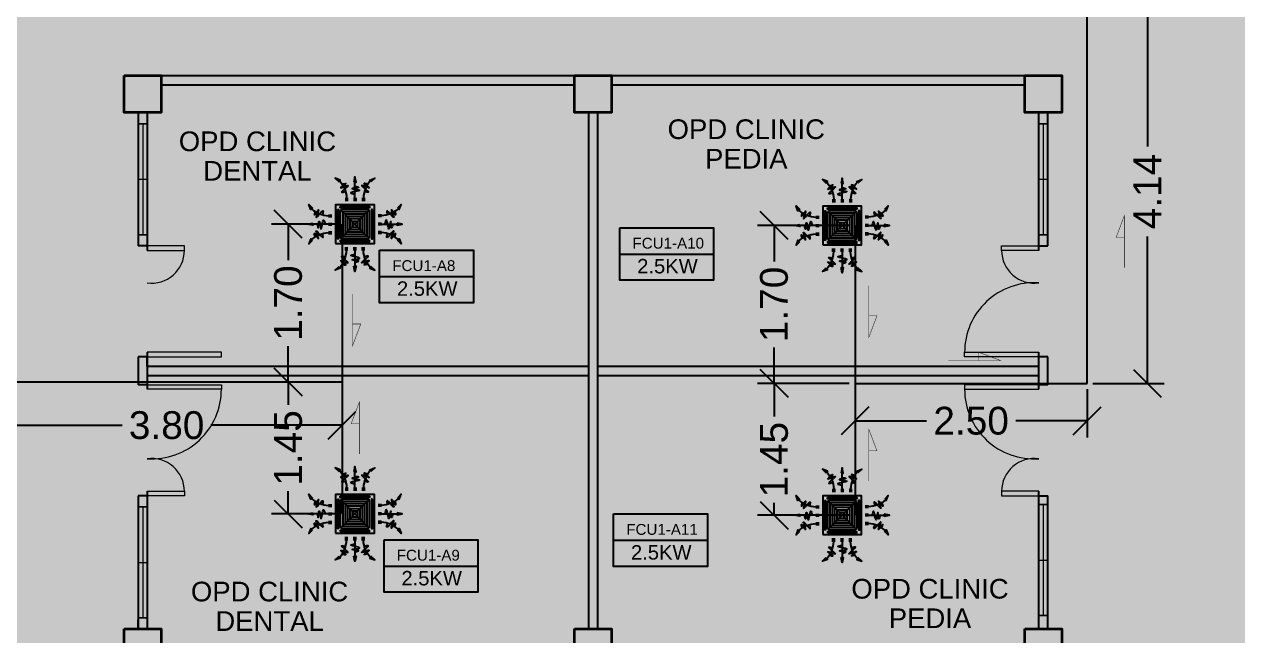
# Model space of a CAD drawing. Header units: millimetres. Extents: x -60 to 576, y -39 to 287.
# Drawn here: x 149.26 to 162.36, y 126.69 to 133.3 of the extents above; entities that cross this region are included whole.
import ezdxf

# ---------------------------------------------------------------- set-up
doc = ezdxf.new("R2010")
doc.units = ezdxf.units.MM
doc.header["$MEASUREMENT"] = 0
for name, color, linetype in [('AIR', 7, 'Continuous'), ('AIR-00', 7, 'Continuous'), ('AIR-01', 7, 'Continuous'), ('AIR-02', 7, 'Continuous'), ('AIR-04', 7, 'Continuous'), ('DRAIN PIPE', 7, 'Continuous'), ('fcu drain', 7, 'Continuous'), ('label', 7, 'Continuous'), ('Legends', 7, 'Continuous'), ('M-AC-TEXT', 7, 'Continuous')]:
    doc.layers.add(name, color=color, linetype=linetype)
doc.styles.add('ar-dim-axis', font='romans.shx', dxfattribs={"width": 0.8})
doc.styles.add('OIP FONT', font='GOTHIC.TTF', dxfattribs={"height": 150})
doc.styles.get("Standard").update_dxf_attribs({"font": 'arial.ttf'})
doc.styles.add('SWISSLT175', font='swissl.ttf', dxfattribs={"height": 0.175})
doc.dimstyles.new('ar-dim-axis', dxfattribs={"dimtxt": 350, "dimasz": 250, "dimexe": 75, "dimexo": 75, "dimgap": 200, "dimtad": 1, "dimdec": 0, "dimzin": 12, "dimdsep": 46, "dimtxsty": 'ar-dim-axis', "dimblk": 'ARCHTICK', "dimcen": 120, "dimclrd": 11, "dimclre": 8, "dimclrt": 4, "dimadec": 0, "dimazin": 3, "dimtm": 1, "dimtfac": 1, "dimtdec": 0, "dimtix": 1, "dimtmove": 2, "dimatfit": 3, "dimldrblk": 'ARCHTICK', "dimfxl": 1, "dimtolj": 1, "dimtzin": 0, "dimarcsym": 1})
doc.dimstyles.new('Copy of dimension', dxfattribs={"dimtxt": 0.3, "dimasz": 0.3, "dimexe": 0.18, "dimexo": 0.0625, "dimgap": 0.09, "dimtad": 0, "dimzin": 0, "dimdsep": 46, "dimtxsty": 'Standard', "dimblk": 'OBLIQUE', "dimcen": 0.09, "dimclrd": 256, "dimclre": 256, "dimclrt": 256, "dimadec": 0, "dimazin": 0, "dimtfac": 1, "dimtofl": 0, "dimtmove": 0, "dimatfit": 3, "dimldrblk": 'OBLIQUE', "dimfxl": 1, "dimtolj": 1, "dimtzin": 0, "dimarcsym": 0})

# ---------------------------------------------------------------- blocks, each defined once
blk = doc.blocks.new('_ARCHTICK')
at = {"color": 0, "linetype": 'ByBlock', "const_width": 0.15}
blk.add_lwpolyline([(-0.5, -0.5), (0.5, 0.5)], dxfattribs=at)
blk = doc.blocks.new('FCU-13000P (CASSETTE SPLIT)')
at = {"layer": 'AIR-00', "ltscale": 3}
for p, q in [((-7.105427357601002e-15, 0.5227760220777427), (-7.105427357601002e-15, 0.999858067324416)), ((-0.1934974863815064, 0.5583965329426945), (-0.1934974863815064, 0.4871555112127943)), ((-0.1618149178217116, 0.5583965329426945), (-0.1618149178217116, 0.4871555112127943)), ((-0.01584128427990628, 0.5583965329426945), (-0.01584128427990628, 0.4871555112127943)), ((0.01584128427989029, 0.5583965329426945), (0.01584128427989029, 0.4871555112127943)), ((0.1618149178217116, 0.5583965329426945), (0.1618149178217116, 0.4871555112127943)), ((0.1934974863815064, 0.5583965329426945), (0.1934974863815064, 0.4871555112127943)), ((-0.5227760220777427, 7.105427357601002e-15), (-0.999858067324416, 7.105427357601002e-15)), ((-0.5583965329426945, 0.1934974863815064), (-0.4871555112127934, 0.1934974863815064)), ((-0.5583965329426945, 0.1618149178217116), (-0.4871555112127934, 0.1618149178217116)), ((-0.5583965329426945, 0.01584128427990628), (-0.4871555112127934, 0.01584128427990628)), ((0.5583965329426945, 0.1934974863815064), (0.4871555112127934, 0.1934974863815064)), ((0.5583965329426945, 0.1618149178217116), (0.4871555112127934, 0.1618149178217116)), ((0.5583965329426945, 0.01584128427990628), (0.4871555112127934, 0.01584128427990628)), ((0.5227760220777427, 7.105427357601002e-15), (0.999858067324416, 7.105427357601002e-15)), ((-0.5583965329426945, -0.01584128427989029), (-0.4871555112127934, -0.01584128427989029)), ((-0.5583965329426945, -0.1618149178217116), (-0.4871555112127934, -0.1618149178217116)), ((-0.5583965329426945, -0.1934974863815064), (-0.4871555112127934, -0.1934974863815064)), ((0.5583965329426945, -0.01584128427989029), (0.4871555112127934, -0.01584128427989029)), ((0.5583965329426945, -0.1618149178217116), (0.4871555112127934, -0.1618149178217116)), ((0.5583965329426945, -0.1934974863815064), (0.4871555112127934, -0.1934974863815064)), ((-0.1934974863815064, -0.5583965329426945), (-0.1934974863815064, -0.4871555112127943)), ((-0.1618149178217116, -0.5583965329426945), (-0.1618149178217116, -0.4871555112127943)), ((-0.01584128427990628, -0.5583965329426945), (-0.01584128427990628, -0.4871555112127943)), ((0.01584128427989029, -0.5583965329426945), (0.01584128427989029, -0.4871555112127943)), ((0.1618149178217116, -0.5583965329426945), (0.1618149178217116, -0.4871555112127943)), ((0.1934974863815064, -0.5583965329426945), (0.1934974863815064, -0.4871555112127943)), ((-7.105427357601002e-15, -0.5227760220777427), (-7.105427357601002e-15, -0.999858067324416))]:
    blk.add_line(p, q, dxfattribs=at)
at = {"layer": 'AIR-00'}
for p, q in [((0.2953553390593271, -0.2953553390593253), (-0.2953553390593271, 0.2953553390593253)), ((0.2953553390593271, 0.2953553390593253), (-0.2953553390593271, -0.2953553390593253))]:
    blk.add_line(p, q, dxfattribs=at)
at = {"layer": 'AIR-00', "ltscale": 3}
for points in [[(-0.3354339739758903, 0.8949367535147612), (-0.311302411150054, 0.9324741763992979), (-0.4157311477908916, 0.9730825421665728)], [(-0.02231249897048215, 0.8900557322108931), (0.02231249897046617, 0.8900557322108931), (-8.881784197001252e-15, 0.999858067324416)], [(0.3354339739758903, 0.8949367535147612), (0.311302411150054, 0.9324741763992979), (0.4157311477908916, 0.9730825421665728)], [(-0.8949367535147612, 0.3354339739758903), (-0.9324741763992979, 0.311302411150054), (-0.9730825421665728, 0.4157311477908916)], [(0.8949367535147612, 0.3354339739758903), (0.9324741763992979, 0.311302411150054), (0.9730825421665728, 0.4157311477908916)], [(-0.8900557322108931, 0.02231249897048215), (-0.8900557322108931, -0.02231249897046617), (-0.999858067324416, 8.881784197001252e-15)], [(0.8900557322108931, 0.02231249897048215), (0.8900557322108931, -0.02231249897046617), (0.999858067324416, 8.881784197001252e-15)], [(-0.8949367535147612, -0.3354339739758903), (-0.9324741763992979, -0.311302411150054), (-0.9730825421665728, -0.4157311477908916)], [(0.8949367535147612, -0.3354339739758903), (0.9324741763992979, -0.311302411150054), (0.9730825421665728, -0.4157311477908916)], [(-0.3354339739758903, -0.8949367535147612), (-0.311302411150054, -0.9324741763992979), (-0.4157311477908916, -0.9730825421665728)], [(-0.02231249897048215, -0.8900557322108931), (0.02231249897046617, -0.8900557322108931), (-8.881784197001252e-15, -0.999858067324416)], [(0.3354339739758903, -0.8949367535147612), (0.311302411150054, -0.9324741763992979), (0.4157311477908916, -0.9730825421665728)]]:
    blk.add_lwpolyline(points, close=True, dxfattribs=at)
at = {"layer": 'AIR-00'}
for points in [[(-0.3233681925629757, 0.9137054649570295, -0.1718088678768037), (-0.1776562021016108, 0.5583965329426945), (-0.1776562021016108, 0.5222310829013512)], [(0.3233681925629757, 0.9137054649570295, 0.1718088678768037), (0.1776562021016108, 0.5583965329426945), (0.1776562021016108, 0.5222310829013512)], [(-0.9137054649570295, 0.3233681925629757, 0.1718088678768037), (-0.5583965329426945, 0.1776562021016108), (-0.5222310829013512, 0.1776562021016108)], [(0.9137054649570295, 0.3233681925629757, -0.1718088678768037), (0.5583965329426945, 0.1776562021016108), (0.5222310829013512, 0.1776562021016108)], [(-0.9137054649570295, -0.3233681925629757, -0.1718088678768037), (-0.5583965329426945, -0.1776562021016108), (-0.5222310829013512, -0.1776562021016108)], [(0.9137054649570295, -0.3233681925629757, 0.1718088678768037), (0.5583965329426945, -0.1776562021016108), (0.5222310829013512, -0.1776562021016108)], [(-0.3233681925629757, -0.9137054649570295, 0.1718088678768037), (-0.1776562021016108, -0.5583965329426945), (-0.1776562021016108, -0.5222310829013512)], [(0.3233681925629757, -0.9137054649570295, -0.1718088678768037), (0.1776562021016108, -0.5583965329426945), (0.1776562021016108, -0.5222310829013512)]]:
    blk.add_lwpolyline(points, format="xyb", dxfattribs=at)
for points in [[(-0.2599999999999998, -0.259999999999998), (0.2599999999999998, -0.2599999999999962), (0.2600000000000007, 0.259999999999998), (-0.2599999999999998, 0.259999999999998)], [(-0.2100000000000009, -0.2099999999999991), (0.2100000000000026, -0.2099999999999973), (0.2100000000000009, 0.2099999999999991), (-0.2100000000000009, 0.2099999999999991)], [(-0.160000000000001, -0.1599999999999984), (0.1600000000000028, -0.1599999999999966), (0.160000000000001, 0.1599999999999984), (-0.160000000000001, 0.1599999999999984)], [(-0.1100000000000012, -0.1099999999999994), (0.110000000000003, -0.1099999999999977), (0.1100000000000012, 0.1099999999999994), (-0.1100000000000012, 0.1099999999999994)], [(-0.06000000000000139, -0.05999999999999872), (0.06000000000000316, -0.05999999999999694), (0.06000000000000139, 0.05999999999999872), (-0.06000000000000139, 0.05999999999999872)]]:
    blk.add_lwpolyline(points, close=True, dxfattribs=at)
at = {"layer": 'AIR-00', "ltscale": 3}
for points in [[(-0.2677478374719957, 0.8404580605517644), (-0.2311577860871346, 0.8521369272970549), (-0.1336933111678267, 0.8824412830765702), (-0.422244853896613, 0.7038013426221994), (0.004842014239526904, 0.9030058120233662), (-0.358385268367277, 0.6454544827540296), (-0.2387546223537829, 0.6780035992551685), (-0.199446847060301, 0.6895241051866989)], [(0.2677478374719957, 0.8404580605517644), (0.2311577860871346, 0.8521369272970549), (0.1336933111678267, 0.8824412830765702), (0.422244853896613, 0.7038013426221994), (-0.004842014239526904, 0.9030058120233662), (0.358385268367277, 0.6454544827540296), (0.2387546223537829, 0.6780035992551685), (0.199446847060301, 0.6895241051866989)], [(-0.8404580605517644, 0.2677478374719957), (-0.8521369272970549, 0.2311577860871346), (-0.8824412830765702, 0.1336933111678267), (-0.7038013426221994, 0.422244853896613), (-0.9030058120233662, -0.004842014239526904), (-0.6454544827540296, 0.358385268367277), (-0.6780035992551685, 0.2387546223537829), (-0.6895241051866989, 0.199446847060301)], [(0.8404580605517644, 0.2677478374719957), (0.8521369272970549, 0.2311577860871346), (0.8824412830765702, 0.1336933111678267), (0.7038013426221994, 0.422244853896613), (0.9030058120233662, -0.004842014239526904), (0.6454544827540296, 0.358385268367277), (0.6780035992551685, 0.2387546223537829), (0.6895241051866989, 0.199446847060301)], [(-0.8404580605517644, -0.2677478374719957), (-0.8521369272970549, -0.2311577860871346), (-0.8824412830765702, -0.1336933111678267), (-0.7038013426221994, -0.422244853896613), (-0.9030058120233662, 0.004842014239526904), (-0.6454544827540296, -0.358385268367277), (-0.6780035992551685, -0.2387546223537829), (-0.6895241051866989, -0.199446847060301)], [(0.8404580605517644, -0.2677478374719957), (0.8521369272970549, -0.2311577860871346), (0.8824412830765702, -0.1336933111678267), (0.7038013426221994, -0.422244853896613), (0.9030058120233662, 0.004842014239526904), (0.6454544827540296, -0.358385268367277), (0.6780035992551685, -0.2387546223537829), (0.6895241051866989, -0.199446847060301)], [(-0.2677478374719957, -0.8404580605517644), (-0.2311577860871346, -0.8521369272970549), (-0.1336933111678267, -0.8824412830765702), (-0.422244853896613, -0.7038013426221994), (0.004842014239526904, -0.9030058120233662), (-0.358385268367277, -0.6454544827540296), (-0.2387546223537829, -0.6780035992551685), (-0.199446847060301, -0.6895241051866989)], [(0.2677478374719957, -0.8404580605517644), (0.2311577860871346, -0.8521369272970549), (0.1336933111678267, -0.8824412830765702), (0.422244853896613, -0.7038013426221994), (-0.004842014239526904, -0.9030058120233662), (0.358385268367277, -0.6454544827540296), (0.2387546223537829, -0.6780035992551685), (0.199446847060301, -0.6895241051866989)]]:
    blk.add_open_spline(points, degree=3, knots=[0.003283373016645994, 0.003283373016645994, 0.003283373016645994, 0.003283373016645994, 0.07125673401182435, 0.1924074622850254, 0.3347111145698326, 0.5062144727996265, 0.5813292033149298, 0.5813292033149298, 0.5813292033149298, 0.5813292033149298], dxfattribs=at)
for points in [[(-8.881784197001252e-15, 0.7998245828525512), (0.07656577961462041, 0.77607757560925), (-0.05808428128809773, 0.7549690294354541), (0.09768727811871436, 0.7180292880357495), (-0.08712642193214215, 0.6626196044680484), (-8.881784197001252e-15, 0.6309567852073492)], [(-0.7998245828525512, 8.881784197001252e-15), (-0.77607757560925, -0.07656577961462041), (-0.7549690294354541, 0.05808428128809773), (-0.7180292880357495, -0.09768727811871436), (-0.6626196044680484, 0.08712642193214215), (-0.6309567852073492, 8.881784197001252e-15)], [(0.7998245828525512, 8.881784197001252e-15), (0.77607757560925, -0.07656577961462041), (0.7549690294354541, 0.05808428128809773), (0.7180292880357495, -0.09768727811871436), (0.6626196044680484, 0.08712642193214215), (0.6309567852073492, 8.881784197001252e-15)], [(-8.881784197001252e-15, -0.7998245828525512), (0.07656577961462041, -0.77607757560925), (-0.05808428128809773, -0.7549690294354541), (0.09768727811871436, -0.7180292880357495), (-0.08712642193214215, -0.6626196044680484), (-8.881784197001252e-15, -0.6309567852073492)]]:
    blk.add_spline(points, degree=3, dxfattribs=at)
for points in [[(-0.4157311477908907, 0.9730825421665728), (-0.3354339739758911, 0.8949367535147612), (-0.3113024111500549, 0.9324741763992979)], [(-7.993605777301127e-15, 0.999858067324416), (-0.02231249897048304, 0.8900557322108931), (0.02231249897046528, 0.8900557322108931)], [(0.4157311477908889, 0.9730825421665728), (0.3354339739758894, 0.8949367535147612), (0.3113024111500531, 0.9324741763992979)], [(-0.9730825421665728, 0.4157311477908898), (-0.8949367535147612, 0.3354339739758903), (-0.9324741763992979, 0.311302411150054)], [(0.9730825421665728, 0.4157311477908898), (0.8949367535147612, 0.3354339739758903), (0.9324741763992979, 0.311302411150054)], [(-0.999858067324416, 7.105427357601002e-15), (-0.8900557322108922, 0.02231249897048215), (-0.8900557322108922, -0.02231249897046617)], [(0.999858067324416, 7.105427357601002e-15), (0.8900557322108922, 0.02231249897048215), (0.8900557322108922, -0.02231249897046617)], [(-0.9730825421665728, -0.4157311477908898), (-0.8949367535147612, -0.3354339739758903), (-0.9324741763992979, -0.311302411150054)], [(0.9730825421665728, -0.4157311477908898), (0.8949367535147612, -0.3354339739758903), (0.9324741763992979, -0.311302411150054)], [(-0.4157311477908907, -0.9730825421665728), (-0.3354339739758911, -0.8949367535147612), (-0.3113024111500549, -0.9324741763992979)], [(-7.993605777301127e-15, -0.999858067324416), (-0.02231249897048304, -0.8900557322108931), (0.02231249897046528, -0.8900557322108931)], [(0.4157311477908889, -0.9730825421665728), (0.3354339739758894, -0.8949367535147612), (0.3113024111500531, -0.9324741763992979)]]:
    blk.add_solid(points, dxfattribs=at)
at = {"layer": 'AIR-01'}
for points in [[(-0.3725000000000005, 0.3099999999999987), (-0.3475000000000001, 0.3099999999999987), (-0.3475000000000001, -0.3099999999999987), (-0.3725000000000005, -0.3099999999999987)], [(-0.3100000000000005, 0.3724999999999987), (0.3100000000000005, 0.3724999999999987), (0.3100000000000005, 0.3475000000000001), (-0.3100000000000005, 0.3475000000000001)], [(0.3725000000000005, 0.3099999999999987), (0.3475000000000001, 0.3099999999999987), (0.3475000000000001, -0.3099999999999987), (0.3725000000000005, -0.3099999999999987)], [(-0.3100000000000005, -0.3724999999999987), (0.3100000000000005, -0.3724999999999987), (0.3100000000000005, -0.3475000000000001), (-0.3100000000000005, -0.3475000000000001)]]:
    blk.add_lwpolyline(points, close=True, dxfattribs=at)
at = {"layer": 'AIR-02'}
blk.add_lwpolyline([(-0.2600000000000007, -0.3099999999999987), (0.2600000000000016, -0.3099999999999969, 0.414213562373095), (0.3100000000000014, -0.2599999999999962), (0.3100000000000005, 0.259999999999998, 0.4142135623730945), (0.2600000000000007, 0.3099999999999987), (-0.2600000000000007, 0.3099999999999987, 0.414213562373095), (-0.3100000000000005, 0.259999999999998), (-0.3100000000000005, -0.259999999999998, 0.414213562373095)], format="xyb", close=True, dxfattribs=at)
at = {"layer": 'AIR-04'}
blk.add_lwpolyline([(-0.4100000000000001, -0.4100000000000001), (0.4100000000000001, -0.4100000000000001), (0.4100000000000001, 0.4100000000000001), (-0.4100000000000001, 0.4100000000000001)], close=True, dxfattribs=at)
blk = doc.blocks.new('_Oblique')
at = {"color": 0, "linetype": 'ByBlock', "lineweight": -2}
blk.add_line((-0.5, -0.5), (0.5, 0.5), dxfattribs=at)
blk = doc.blocks.new('*D25')
at = {"lineweight": -2, "transparency": 16777216}
for p, q in [((148.8979637426289, 129.3704447120242), (148.8979637426289, 128.7852301906885)), ((152.6861664804944, 129.3704447120242), (152.6861664804944, 128.7852301906885)), ((148.8979637426289, 128.9652301906885), (150.3130473762274, 128.9652301906885)), ((152.6861664804944, 128.9652301906885), (151.2710828468959, 128.9652301906885))]:
    blk.add_line(p, q, dxfattribs=at)
at = {"layer": 'Defpoints', "color": 0, "transparency": 16777216}
for p in [(148.8979637426289, 129.4329447120242), (152.6861664804944, 129.4329447120242), (152.6861664804944, 128.9652301906885)]:
    blk.add_point(p, dxfattribs=at)
at = {"lineweight": -2, "transparency": 16777216, "xscale": 0.3, "yscale": 0.3, "zscale": 0.3, "rotation": 180}
blk.add_blockref('_Oblique', (148.8979637426289, 128.9652301906885), dxfattribs=at)
at = {"lineweight": -2, "transparency": 16777216, "xscale": 0.3, "yscale": 0.3, "zscale": 0.3}
blk.add_blockref('_Oblique', (152.6861664804944, 128.9652301906885), dxfattribs=at)
at = {"transparency": 16777216, "insert": (150.7920651115616, 128.9652301906885), "char_height": 0.3, "attachment_point": 5}
blk.add_mtext('\\A1;3.80', dxfattribs=at)
blk = doc.blocks.new('*D26')
at = {"lineweight": -2, "transparency": 16777216}
for p, q in [((152.6236664804944, 129.4329447120243), (151.9251181982814, 129.4329447120243)), ((152.1051181982814, 129.4329447120243), (152.1051181982814, 129.187289142376)), ((152.1051181982814, 128.0083593571752), (152.1051181982814, 128.2540149268235)), ((152.6236664804944, 128.0083593571752), (151.9251181982814, 128.0083593571752))]:
    blk.add_line(p, q, dxfattribs=at)
at = {"layer": 'Defpoints', "color": 0, "transparency": 16777216}
for p in [(152.6861664804944, 129.4329447120243), (152.1051181982814, 128.0083593571752), (152.6861664804944, 128.0083593571752)]:
    blk.add_point(p, dxfattribs=at)
at = {"lineweight": -2, "transparency": 16777216, "xscale": 0.3, "yscale": 0.3, "zscale": 0.3}
for p, rotation in [((152.1051181982814, 129.4329447120243), 90), ((152.1051181982814, 128.0083593571752), 270)]:
    blk.add_blockref('_Oblique', p, dxfattribs=dict(at, rotation=rotation))
at = {"transparency": 16777216, "insert": (152.1051181982814, 128.7206520345997), "char_height": 0.3, "attachment_point": 5, "rotation": 90}
blk.add_mtext('\\A1;1.45', dxfattribs=at)
blk = doc.blocks.new('*D27')
at = {"lineweight": -2, "transparency": 16777216}
for p, q in [((152.6236664804944, 131.1375300668868), (151.9251181982814, 131.1375300668868)), ((152.1051181982814, 131.1375300668868), (152.1051181982814, 130.7502373894555)), ((152.1051181982814, 129.4329447120243), (152.1051181982814, 129.8202373894555)), ((152.6236664804944, 129.4329447120243), (151.9251181982814, 129.4329447120243))]:
    blk.add_line(p, q, dxfattribs=at)
at = {"layer": 'Defpoints', "color": 0, "transparency": 16777216}
for p in [(152.1051181982814, 131.1375300668868), (152.6861664804944, 131.1375300668868), (152.6861664804944, 129.4329447120243)]:
    blk.add_point(p, dxfattribs=at)
at = {"lineweight": -2, "transparency": 16777216, "xscale": 0.3, "yscale": 0.3, "zscale": 0.3}
for p, rotation in [((152.1051181982814, 131.1375300668868), 90), ((152.1051181982814, 129.4329447120243), 270)]:
    blk.add_blockref('_Oblique', p, dxfattribs=dict(at, rotation=rotation))
at = {"transparency": 16777216, "insert": (152.1051181982814, 130.2852373894555), "char_height": 0.3, "attachment_point": 5, "rotation": 90}
blk.add_mtext('\\A1;1.70', dxfattribs=at)
blk = doc.blocks.new('*D29')
at = {"lineweight": -2, "transparency": 16777216}
for p, q in [((160.7950678847172, 133.5621154217504), (161.562369813579, 133.5621154217504)), ((161.382369813579, 133.5621154217504), (161.382369813579, 131.9753344261887)), ((161.382369813579, 129.4184442901085), (161.382369813579, 131.0052252856703)), ((160.7950678847244, 129.4184442901085), (161.562369813579, 129.4184442901085))]:
    blk.add_line(p, q, dxfattribs=at)
at = {"layer": 'Defpoints', "color": 0, "transparency": 16777216}
for p in [(160.7325678847172, 133.5621154217504), (160.7325678847244, 129.4184442901085), (161.382369813579, 129.4184442901085)]:
    blk.add_point(p, dxfattribs=at)
at = {"lineweight": -2, "transparency": 16777216, "xscale": 0.3, "yscale": 0.3, "zscale": 0.3}
for p, rotation in [((161.382369813579, 133.5621154217504), 90), ((161.382369813579, 129.4184442901085), 270)]:
    blk.add_blockref('_Oblique', p, dxfattribs=dict(at, rotation=rotation))
at = {"transparency": 16777216, "insert": (161.382369813579, 131.4902798559294), "char_height": 0.3, "attachment_point": 5, "rotation": 90}
blk.add_mtext('\\A1;4.14', dxfattribs=at)
blk = doc.blocks.new('*D30')
at = {"lineweight": -2, "transparency": 16777216}
for p, q in [((158.2263267132855, 129.3559442901085), (158.2263267132855, 128.8330283375465)), ((160.7325678847171, 129.3559442901085), (160.7325678847171, 128.8330283375465)), ((158.2263267132855, 129.0130283375465), (158.9977692635306, 129.0130283375465)), ((160.7325678847171, 129.0130283375465), (159.961125334472, 129.0130283375465))]:
    blk.add_line(p, q, dxfattribs=at)
at = {"layer": 'Defpoints', "color": 0, "transparency": 16777216}
for p in [(158.2263267132855, 129.4184442901085), (160.7325678847171, 129.4184442901085), (158.2263267132855, 129.0130283375465)]:
    blk.add_point(p, dxfattribs=at)
at = {"lineweight": -2, "transparency": 16777216, "xscale": 0.3, "yscale": 0.3, "zscale": 0.3, "rotation": 180}
blk.add_blockref('_Oblique', (158.2263267132855, 129.0130283375465), dxfattribs=at)
at = {"lineweight": -2, "transparency": 16777216, "xscale": 0.3, "yscale": 0.3, "zscale": 0.3}
blk.add_blockref('_Oblique', (160.7325678847171, 129.0130283375465), dxfattribs=at)
at = {"transparency": 16777216, "insert": (159.4794472990013, 129.0130283375465), "char_height": 0.3, "attachment_point": 5}
blk.add_mtext('\\A1;2.50', dxfattribs=at)
blk = doc.blocks.new('*D31')
at = {"lineweight": -2, "transparency": 16777216}
for p, q in [((158.1638267132855, 129.4184442901085), (157.1722525785279, 129.4184442901085)), ((157.3522525785279, 129.4184442901085), (157.3522525785279, 129.0609951749978)), ((157.3522525785279, 127.9938589352521), (157.3522525785279, 128.1277209594453)), ((158.1638267132855, 127.9938589352521), (157.1722525785279, 127.9938589352521))]:
    blk.add_line(p, q, dxfattribs=at)
at = {"layer": 'Defpoints', "color": 0, "transparency": 16777216}
for p in [(158.2263267132855, 129.4184442901085), (157.3522525785279, 127.9938589352521), (158.2263267132855, 127.9938589352521)]:
    blk.add_point(p, dxfattribs=at)
at = {"lineweight": -2, "transparency": 16777216, "xscale": 0.3, "yscale": 0.3, "zscale": 0.3}
for p, rotation in [((157.3522525785279, 129.4184442901085), 90), ((157.3522525785279, 127.9938589352521), 270)]:
    blk.add_blockref('_Oblique', p, dxfattribs=dict(at, rotation=rotation))
at = {"transparency": 16777216, "insert": (157.3522525785279, 128.5943580672215), "char_height": 0.3, "attachment_point": 5, "rotation": 90}
blk.add_mtext('\\A1;1.45', dxfattribs=at)
blk = doc.blocks.new('*D32')
at = {"lineweight": -2, "transparency": 16777216}
for p, q in [((158.1638267132855, 131.1230296449638), (157.1722525785279, 131.1230296449638)), ((157.352252578528, 131.1230296449638), (157.352252578528, 130.7357369675362)), ((157.352252578528, 129.4184442901085), (157.352252578528, 129.8057369675361)), ((158.1638267132855, 129.4184442901085), (157.1722525785279, 129.4184442901085))]:
    blk.add_line(p, q, dxfattribs=at)
at = {"layer": 'Defpoints', "color": 0, "transparency": 16777216}
for p in [(157.352252578528, 131.1230296449638), (158.2263267132855, 131.1230296449638), (158.2263267132855, 129.4184442901085)]:
    blk.add_point(p, dxfattribs=at)
at = {"lineweight": -2, "transparency": 16777216, "xscale": 0.3, "yscale": 0.3, "zscale": 0.3}
for p, rotation in [((157.352252578528, 131.1230296449638), 90), ((157.352252578528, 129.4184442901085), 270)]:
    blk.add_blockref('_Oblique', p, dxfattribs=dict(at, rotation=rotation))
at = {"transparency": 16777216, "insert": (157.352252578528, 130.2707369675361), "char_height": 0.3, "attachment_point": 5, "rotation": 90}
blk.add_mtext('\\A1;1.70', dxfattribs=at)

msp = doc.modelspace()

# ---------------------------------------------------------------- linework, layer by layer
at = {"color": 8, "lineweight": 25}
for p, q in [((150.7338240587248, 132.7423026947206), (155.1963253860137, 132.7423026947206)), ((155.5963253860079, 132.7423026947206), (160.0588267132968, 132.7423026947206)), ((150.7338240587248, 132.6423026947148), (155.1963253860137, 132.6423026947148)), ((155.5963253860079, 132.6423026947148), (160.0588267132968, 132.6423026947148)), ((150.4838240587103, 132.3423026947191), (150.4838240587248, 130.9037565952156)), ((150.5838240587161, 132.3423026947191), (150.5838240587161, 130.8537565952054)), ((155.3463253860079, 132.3423027871165), (155.3463150795558, 126.7652105880904)), ((155.4463253860137, 132.3423026023218), (155.4463150795616, 126.7652104032957)), ((160.208826713291, 130.8537565951981), (160.2088267133056, 132.3423026947119)), ((160.3088267132823, 130.903756595201), (160.3088267133114, 132.3423026947119)), ((150.5838240587161, 130.9037565952083), (150.4838240587103, 130.9037565952083)), ((160.2088267133056, 130.903756595201), (160.3088267133114, 130.903756595201)), ((150.5838240587161, 129.7537565952068), (150.5838240587161, 129.3537565952126)), ((160.2088267133056, 129.3537565952054), (160.2088267133056, 129.7537565951995)), ((150.4838240587248, 129.7037565952112), (150.4838240587394, 129.4037565952083)), ((150.5838240587161, 129.7037565952112), (150.4838240587103, 129.7037565952112)), ((150.5838240587161, 129.6037565952126), (150.5838240587161, 129.7037565952112)), ((150.5838240587161, 129.6037565952126), (155.3463203251865, 129.6037565952126)), ((155.4463203251778, 129.6037565952126), (160.2088267133056, 129.6037565952126)), ((160.3088267133114, 129.7037565952039), (160.2088267133056, 129.7037565952039)), ((160.3088267132823, 129.403756595201), (160.3088267132823, 129.7037565952039)), ((150.5838240587161, 129.5037565952068), (155.3463201403917, 129.5037565952068)), ((150.5838240587161, 129.5037565952068), (150.5838240587161, 129.4037565952083)), ((155.4463201403975, 129.5037565952068), (160.2088267133056, 129.5037565952068)), ((150.5838240587161, 129.4037565952083), (150.4838240587103, 129.4037565952083)), ((160.3088267133114, 129.403756595201), (160.2088267133056, 129.403756595201)), ((150.4838240587394, 128.2037565952112), (150.4838240587103, 126.7652104957003)), ((150.5838240587161, 128.2037565952112), (150.4838240587103, 128.2037565952112)), ((150.5838240587161, 128.2537565952141), (150.5838240587161, 126.7652104957003)), ((160.2088267133056, 126.7652104957003), (160.2088267133056, 128.2537565952068)), ((160.2088267133056, 128.2037565952039), (160.3088267133114, 128.2037565952039)), ((160.3088267133114, 126.7652104957003), (160.3088267132823, 128.2037565952039)), ((150.4838240587103, 126.7652104957003), (150.4838240587103, 126.8652104956989))]:
    msp.add_line(p, q, dxfattribs=at)
at = {"color": 8, "linetype": 'ByBlock', "lineweight": 9}
for p, q in [((150.5838240587161, 132.2230296449623), (150.4838240587103, 132.2230296449623)), ((150.4838240587103, 132.2230296449623), (150.4838240587103, 131.0230296449652)), ((150.5338240587132, 132.2230296449623), (150.5338240587132, 131.0230296449652)), ((150.5838240587161, 131.6230296449637), (150.5838240587161, 132.2230296449623)), ((160.3088267132968, 132.2230296449186), (160.2088267133056, 132.2230296449186)), ((160.2088267133056, 132.2230296449186), (160.2088267133056, 131.0230296449215)), ((160.2588267132939, 132.2230296449186), (160.2588267132939, 131.0230296449215)), ((160.3088267132968, 131.6230296449201), (160.3088267132968, 132.2230296449186)), ((150.4838240587103, 131.6230296449637), (150.5838240587161, 131.6230296449637)), ((160.2088267133056, 131.6230296449201), (160.3088267132968, 131.6230296449201)), ((150.4838240587103, 131.0230296449652), (150.5838240587161, 131.0230296449652)), ((160.2088267133056, 131.0230296449215), (160.3088267132968, 131.0230296449215)), ((150.5838240587161, 128.0844835454543), (150.4838240587248, 128.0844835454543)), ((150.4838240587248, 128.0844835454543), (150.4838240587248, 126.8844835454572)), ((150.5338240587277, 128.0844835454543), (150.5338240587277, 126.8844835454572)), ((150.5838240587161, 127.4844835454558), (150.5838240587161, 128.0844835454543)), ((160.3088267132968, 128.1094835454485), (160.2088267133056, 128.1094835454485)), ((160.2088267133056, 128.1094835454485), (160.2088267133056, 126.9094835454514)), ((160.2588267132939, 128.1094835454485), (160.2588267132939, 126.9094835454514)), ((160.3088267132968, 127.5094835454499), (160.3088267132968, 128.1094835454485)), ((160.2088267133056, 127.5094835454499), (160.3088267132968, 127.5094835454499)), ((150.4838240587248, 127.4844835454558), (150.5838240587161, 127.4844835454558)), ((150.4838240587248, 126.8844835454572), (150.5838240587161, 126.8844835454572)), ((160.2088267133056, 126.9094835454514), (160.3088267132968, 126.9094835454514))]:
    msp.add_line(p, q, dxfattribs=at)
at = {"color": 8, "lineweight": 9, "ltscale": 0.4}
for p, q in [((155.3463208682494, 130.8239247205336), (155.3463208682494, 131.3139247205388)), ((155.4463230328235, 130.8239247205336), (155.4463230328235, 131.3139247205388)), ((155.3463262405255, 127.9168345993228), (155.3463262405255, 128.406834599328)), ((155.4463176605184, 127.9168345993228), (155.4463176605184, 128.406834599328))]:
    msp.add_line(p, q, dxfattribs=at)
at = {"color": 8, "lineweight": 35}
for points in [[(150.3338240587161, 132.7423026947206), (150.7338240587248, 132.7423026947206), (150.7338240587248, 132.3423026947191), (150.3338240587161, 132.3423026947191)], [(155.1963253860137, 132.7423026947206), (155.5963253860079, 132.7423026947206), (155.5963253860079, 132.3423026947191), (155.1963253860137, 132.3423026947191)], [(160.0588267132968, 132.7423026947133), (160.4588267133056, 132.7423026947133), (160.4588267133056, 132.3423026947119), (160.0588267132968, 132.3423026947119)], [(150.3338240587161, 126.7652104957003), (150.7338240587248, 126.7652104957003), (150.7338240587248, 126.3652104956989), (150.3338240587161, 126.3652104956989)], [(155.1963150795616, 126.7652104956931), (155.5963150795703, 126.7652104956931), (155.5963150795703, 126.3652104956916), (155.1963150795616, 126.3652104956916)], [(160.0588267133114, 126.7652104957003), (160.4588267133056, 126.7652104957003), (160.4588267133056, 126.3652104956989), (160.0588267133114, 126.3652104956989)]]:
    msp.add_lwpolyline(points, close=True, dxfattribs=at)
at = {"color": 8, "lineweight": 9}
for points in [[(150.4838240587103, 132.2230296449623), (150.5838240587161, 132.2230296449623), (150.5838240587161, 131.0230296449652), (150.4838240587103, 131.0230296449652)], [(160.2088267133056, 132.2230296449186), (160.3088267132968, 132.2230296449186), (160.3088267132968, 131.0230296449215), (160.2088267133056, 131.0230296449215)], [(150.4838240587248, 128.0844835454543), (150.5838240587161, 128.0844835454543), (150.5838240587161, 126.8844835454572), (150.4838240587248, 126.8844835454572)], [(160.2088267133056, 128.1094835454485), (160.3088267132968, 128.1094835454485), (160.3088267132968, 126.9094835454514), (160.2088267133056, 126.9094835454514)]]:
    msp.add_lwpolyline(points, close=True, dxfattribs=at)
at = {"color": 8, "lineweight": 13, "ltscale": 0.03}
for points in [[(150.5838240587161, 130.9037565952083), (150.5838240587161, 130.8537565952054), (150.9838240587248, 130.8537565952054), (150.9838240587248, 130.9037565952083)], [(160.2088267133056, 130.903756595201), (160.2088267133056, 130.8537565951981), (159.8088267132968, 130.8537565951981), (159.8088267132968, 130.903756595201)], [(150.5838240587161, 129.7537565952068), (150.5838240587161, 129.7037565952112), (151.3838240587336, 129.7037565952112), (151.3838240587336, 129.7537565952068)], [(160.2088267133056, 129.7537565951995), (160.2088267133056, 129.7037565952039), (159.4088267132881, 129.7037565952039), (159.4088267132881, 129.7537565951995)], [(150.5838240587161, 129.3537565952126), (150.5838240587161, 129.4037565952083), (151.3838240587336, 129.4037565952083), (151.3838240587336, 129.3537565952126)], [(160.2088267133056, 129.3537565952054), (160.2088267133056, 129.403756595201), (159.4088267132881, 129.403756595201), (159.4088267132881, 129.3537565952054)], [(150.5838240587161, 128.2037565952112), (150.5838240587161, 128.2537565952141), (150.9838240587248, 128.2537565952141), (150.9838240587248, 128.2037565952112)], [(160.2088267133056, 128.2037565952039), (160.2088267133056, 128.2537565952068), (159.8088267132968, 128.2537565952068), (159.8088267132968, 128.2037565952039)]]:
    msp.add_lwpolyline(points, close=True, dxfattribs=at)
for centre, radius, start, end in [((150.6306990587161, 130.8537565952054), 0.3531250000000057, 262.3718503313789, 0), ((160.1619517133056, 130.8537565951981), 0.3531250000000057, 180, 277.6281496686209), ((160.1603892132968, 129.7537565951995), 0.7515625000000057, 86.30477946806467, 180), ((150.6322615587248, 129.3537565952126), 0.7515625000000057, 266.3047794680646, 0), ((160.1603892132968, 129.3537565952054), 0.7515625000000057, 180, 273.6952205319354), ((150.6306990587161, 128.2537565952141), 0.3531250000000057, 0, 97.62814966862103), ((160.1619517133056, 128.2537565952068), 0.3531250000000057, 82.371850331379, 180)]:
    msp.add_arc(centre, radius, start, end, dxfattribs=at)
at = {"layer": 'DRAIN PIPE', "color": 7, "linetype": 'Continuous', "const_width": 0.005}
for points in [[(161.1339062301538, 130.6688154792416), (161.1339062301538, 131.2290114004415), (161.0451810235079, 130.9940718559653), (161.1339062301538, 130.9940718559653)], [(152.7998555807041, 130.3846640451727), (152.7998555807041, 129.8244681239728), (152.88858078735, 130.059407668449), (152.7998555807041, 130.059407668449)], [(158.3738597992248, 130.4724799741223), (158.3738597992248, 129.9122840529224), (158.4625850058707, 130.1472235973986), (158.3738597992248, 130.1472235973986)], [(159.2342337184725, 129.6661749964103), (159.7944296396724, 129.6661749964103), (159.5594900951962, 129.7549002030562), (159.5594900951962, 129.6661749964103)], [(152.8733551978418, 128.6563716778098), (152.8733551978418, 129.2165675990097), (152.7846299911959, 128.9816280545335), (152.8733551978418, 128.9816280545335)], [(158.3738597992248, 128.3644086060947), (158.3738597992248, 128.9246045272946), (158.4625850058707, 128.6896649828184), (158.3738597992248, 128.6896649828184)]]:
    msp.add_lwpolyline(points, dxfattribs=at)
at = {"layer": 'fcu drain', "linetype": 'Continuous'}
for p, q in [((160.7325678847171, 129.4184442901085), (160.7325678847171, 133.5621154217504)), ((152.6861664804944, 131.1375300668867), (152.6861664804944, 128.0083593571751)), ((158.2263267132855, 131.1230296449637), (158.2263267132855, 127.9938589352521)), ((152.6861664804944, 129.4329447120242), (148.8979637426289, 129.4329447120242)), ((158.2263267132855, 129.4184442901085), (160.7325678847244, 129.4184442901085))]:
    msp.add_line(p, q, dxfattribs=at)
at = {"layer": 'Legends', "linetype": 'Continuous', "lineweight": 25}
for p, q in [((155.6865042659106, 130.8151651608456), (156.6990098293088, 130.8151651608456)), ((153.0923470980729, 130.5729249574186), (154.1048526614711, 130.5729249574186)), ((155.6193603535307, 127.723901020707), (156.631865916929, 127.723901020707)), ((153.1407127488721, 127.4451811416485), (154.1532183122704, 127.4451811416485))]:
    msp.add_line(p, q, dxfattribs=at)
at = {"layer": 'Legends'}
for points in [[(155.6865042659106, 131.0991254788958), (156.6990098293088, 131.0991254788958), (156.6990098293088, 130.5312048427954), (155.6865042659106, 130.5312048427954)], [(153.0923470980729, 130.8568852754688), (154.1048526614711, 130.8568852754688), (154.1048526614711, 130.2889646393685), (153.0923470980729, 130.2889646393685)], [(155.6193603535307, 128.0078613387572), (156.631865916929, 128.0078613387572), (156.631865916929, 127.4399407026568), (155.6193603535307, 127.4399407026568)], [(153.1407127488721, 127.7291414596987), (154.1532183122704, 127.7291414596987), (154.1532183122704, 127.1612208235983), (153.1407127488721, 127.1612208235983)]]:
    msp.add_lwpolyline(points, close=True, dxfattribs=at)

# ---------------------------------------------------------------- block references
at = {"layer": 'AIR', "xscale": 0.5113536813550488, "yscale": 0.5113536813550488, "zscale": 0.5113536813550488}
for p in [(152.8261664805011, 131.1375300668867), (158.0863267132788, 131.1230296449637), (152.8261664805011, 128.0083593571751), (158.0863267132788, 127.9938589352521)]:
    msp.add_blockref('FCU-13000P (CASSETTE SPLIT)', p, dxfattribs=at)

# ---------------------------------------------------------------- texts
at = {"layer": 'label', "color": 8, "linetype": 'ByBlock', "lineweight": 9, "ltscale": 0.4, "char_height": 0.2125, "attachment_point": 5, "line_spacing_factor": 0.9, "style": 'SWISSLT175'}
for s, insert in [('OPD CLINIC\\PPEDIA', (157.0513508313068, 132.004176334617)), ('OPD CLINIC\\PDENTAL', (151.7729309840486, 131.8731117520346)), ('OPD CLINIC\\PDENTAL', (151.903946005267, 127.0102554767025)), ('OPD CLINIC\\PPEDIA', (159.0352199179722, 127.0405339642483))]:
    msp.add_mtext(s, dxfattribs=dict(at, insert=insert))
at = {"layer": 'Legends', "linetype": 'Continuous', "lineweight": 25, "attachment_point": 1}
for s, width, insert, char_height in [('FCU1-A10', 0.4481082471222635, (155.8229900124506, 130.9906171467274), 0.117), ('FCU1-A8', 0.4481082471222635, (153.2288328446128, 130.7483769433005), 0.117), ('2.5KW', 0.2367416806519032, (155.8734063233381, 130.7621511252081), 0.156), ('2.5KW', 0.2367416806519032, (153.2792491555003, 130.5199109217812), 0.156), ('FCU1-A11', 0.4481082471222635, (155.7558461000707, 127.8993530065888), 0.117), ('2.5KW', 0.2367416806519032, (155.8062624109582, 127.6708869850695), 0.156), ('FCU1-A9', 0.4481082471222635, (153.2771984954121, 127.6206331275303), 0.117), ('2.5KW', 0.2367416806519032, (153.3276148062996, 127.392167106011), 0.156)]:
    msp.add_mtext_dynamic_manual_height_columns(s, width=width, gutter_width=1.010966451940476, heights=[0], dxfattribs=dict(at, insert=insert, char_height=char_height))

# ---------------------------------------------------------------- dimensions: what is measured, and where the dimension line sits
for base, p1, p2, picture, middle in [((161.382369813579, 129.4184442901085), (160.7325678847171, 133.5621154217504), (160.7325678847244, 129.4184442901085), '*D29', (161.382369813579, 131.4902798559294)), ((152.1051181982814, 131.1375300668868), (152.6861664804944, 129.4329447120242), (152.6861664804944, 131.1375300668867), '*D27', (152.1051181982814, 130.2852373894555)), ((157.352252578528, 131.1230296449638), (158.2263267132855, 129.4184442901085), (158.2263267132855, 131.1230296449637), '*D32', (157.352252578528, 130.2707369675361))]:
    dim = msp.add_linear_dim(base=base, p1=p1, p2=p2, angle=90, dimstyle='Copy of dimension')
    dim.commit()
    dim.dimension.update_dxf_attribs({"geometry": picture, "text_midpoint": middle})
dim = msp.add_linear_dim(base=(152.1051181982814, 128.0083593571752), p1=(152.6861664804944, 129.4329447120242), p2=(152.6861664804944, 128.0083593571751), angle=90, text='1.45', dimstyle='Copy of dimension')
dim.commit()
dim.dimension.update_dxf_attribs({"geometry": '*D26', "text_midpoint": (152.1051181982814, 128.7206520345997)})
dim = msp.add_linear_dim(base=(157.3522525785279, 127.9938589352521), p1=(158.2263267132855, 129.4184442901085), p2=(158.2263267132855, 127.9938589352521), angle=90, text='1.45', dimstyle='Copy of dimension')
dim.commit()
dim.dimension.update_dxf_attribs({"geometry": '*D31', "text_midpoint": (157.3522525785279, 128.5943580672215), "dimtype": 160})
for base, p1, p2, text, picture, middle in [((152.6861664804944, 128.9652301906885), (148.8979637426289, 129.4329447120242), (152.6861664804944, 129.4329447120242), '3.80', '*D25', (150.7920651115616, 128.9652301906885)), ((158.2263267132855, 129.0130283375465), (160.7325678847171, 129.4184442901085), (158.2263267132855, 129.4184442901085), '2.50', '*D30', (159.4794472990013, 129.0130283375465))]:
    dim = msp.add_linear_dim(base=base, p1=p1, p2=p2, text=text, dimstyle='Copy of dimension')
    dim.commit()
    dim.dimension.update_dxf_attribs({"geometry": picture, "text_midpoint": middle})

# ---------------------------------------------------------------- leaders
at = {"layer": 'M-AC-TEXT', "annotation_type": 0, "has_hookline": 1, "hookline_direction": 1, "text_width": 1.459810014086044}
for points in [[(361.1153518016044, 128.9151392931197), (360.9886897916647, 129.1631243616437), (360.6127480384147, 129.1642885773933)], [(263.8716847568867, 127.7766674326175), (263.745022746947, 128.0246525011415), (263.369080993697, 128.0258167168911)], [(166.3099673870485, 118.6254420731186), (166.1833053771088, 118.8734271416426), (165.8073636238589, 118.8745913573922)], [(245.0804644683139, 106.7856023256271), (244.9538024583742, 107.0335873941511), (244.5778607051243, 107.0347516099007)], [(354.2655754068591, 106.3453123011548), (354.1389133969194, 106.5932973696789), (353.7629716436695, 106.5944615854284)], [(273.5634796988888, 104.7620418686955), (273.4368176889491, 105.0100269372195), (273.0608759356992, 105.0111911529691)], [(245.0844438337053, 135.4819122676083), (244.9577818237656, 135.2339271990843), (244.5818400705157, 135.2351187025383)], [(354.2649717460017, 135.0296538151651), (354.138309736062, 134.7816687466411), (353.762367982812, 134.7828602500951)]]:
    msp.add_leader(points, dimstyle='ar-dim-axis', override={"dimtxt": 150, "dimasz": 150, "dimgap": 200, "dimtad": 0, "dimtih": 1, "dimtoh": 1, "dimtxsty": 'OIP FONT', "dimclrd": 256, "dimclre": 256, "dimclrt": 256, "dimfxl": 0.2, "dimfxlon": 1, "dimlwd": 65535, "dimlwe": 65535}, dxfattribs=at)

doc.saveas('drawing.dxf')
